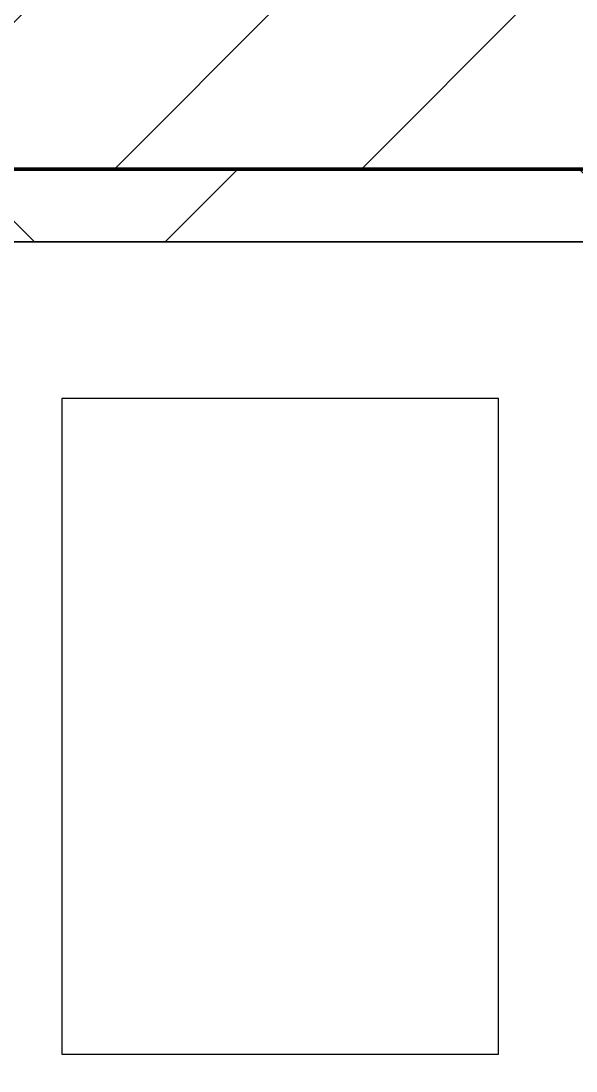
# Model space of a CAD drawing. Header units: millimetres. Extents: x -853228 to -744682, y -17776 to 32484.
# Drawn here: x -781760 to -781379, y 7325 to 8046 of the extents above; entities that cross this region are included whole.
import ezdxf
from ezdxf.xclip import XClip

# ---------------------------------------------------------------- set-up
doc = ezdxf.new("R2010")
doc.units = ezdxf.units.MM
doc.header["$XCLIPFRAME"] = 0
doc.layers.add('000 - WIPEOUT', color=250, linetype='Continuous')
doc.layers.add('A11_ALU.SOLID SHEET', color=2, linetype='Continuous')
for name, color, linetype, lineweight in [('A-GLAZ-CURT', 2, 'Continuous', 9), ('A-WALL', 5, 'Continuous', 35), ('A-WALL-FNSH', 2, 'Continuous', 35), ('A-WALL-PATT', 1, 'Continuous', 9)]:
    doc.layers.add(name, color=color, linetype=linetype, lineweight=lineweight)

# ---------------------------------------------------------------- blocks, each defined once
blk = doc.blocks.new('PPLS-PP19_Custom Tile Pattern - Custom Tile Pattern-V65-4281-01 ENLARGED LOWER PLATFORM LEVEL - REFLECTED CEILING PLAN - SHEET 2')
at = {"layer": 'A-GLAZ-CURT'}
for p, q in [((-300, 0), (300, 0)), ((300, 0), (-300, 0)), ((195.99, 0), (213.31, 0)), ((213.31, 0), (195.99, 0)), ((230.06, 0), (300, 0)), ((-300, -50), (300, -50)), ((300, -50), (-300, -50))]:
    blk.add_line(p, q, dxfattribs=at)
for points, knots in [([(-15.19, 0), (-13.07, 0), (7.48, 0), (42.82, 0), (79.54, 0), (102.59, 0), (111.35, 0)], [-461.142613, -461.142613, -461.142613, -461.142613, -429.606584, -390.253598, -346.313304, -319.001686, -319.001686, -319.001686, -319.001686]), ([(103.09, 0), (101.08, 0), (86.31, 0), (63.34, 0), (35.84, 0), (12, 0), (3.08, 0), (-1.67, 0), (-2.25, 0)], [-375.435014, -375.435014, -375.435014, -375.435014, -369.147452, -330.153101, -307.516438, -285.83788, -246.234814, -234.646884, -234.646884, -234.646884, -234.646884]), ([(136.44, 0), (121.66, 0), (86.93, 0), (51.16, 0), (31.18, 0)], [-106.750556, -106.750556, -106.750556, -106.750556, -59.610984, 0, 0, 0, 0]), ([(111.41, 0), (109.32, 0), (96.29, 0), (76.86, 0), (57.82, 0), (47.78, 0), (44.65, 0), (43.51, 0)], [-410.537058, -410.537058, -410.537058, -410.537058, -401.860199, -357.622665, -341.267687, -334.000314, -329.694185, -329.694185, -329.694185, -329.694185]), ([(43.52, 0), (44.85, 0), (52.58, 0), (71.92, 0), (95.93, 0), (108.7, 0), (112.31, 0)], [-122.912617, -122.912617, -122.912617, -122.912617, -118.513713, -97.899267, -63.759246, -51.921864, -51.921864, -51.921864, -51.921864]), ([(112.53, 0), (110.23, 0), (104.57, 0), (92.38, 0), (85.59, 0), (74.4, 0), (62.26, 0), (52.45, 0), (47.14, 0), (43.55, 0)], [-8042.154204, -8042.154204, -8042.154204, -8042.154204, -7723.759874, -7531.75727, -7135.649961, -6924.452779, -6738.82075, -6548.303034, -6349.365428, -6349.365428, -6349.365428, -6349.365428]), ([(43.6, 0), (43.85, 0), (50.78, 0), (64.79, 0), (95.91, 0), (124.45, 0), (132.42, 0), (134.6, 0)], [-306.59932, -306.59932, -306.59932, -306.59932, -305.899624, -287.17622, -249.500363, -194.761443, -152.241002, -152.241002, -152.241002, -152.241002]), ([(94.4, 0), (94.4, 0), (94.64, 0), (99.11, 0), (105.9, 0), (110.42, 0), (111.57, 0)], [-2348.345796, -2348.345796, -2348.345796, -2348.345796, -2310.419338, -2233.599744, -2052.234781, -1988.411763, -1988.411763, -1988.411763, -1988.411763]), ([(129.02, 0), (129.02, 0), (124.41, 0), (122.35, 0), (114.96, 0), (108.04, 0), (103.09, 0)], [-35.386604, -35.386604, -35.386604, -35.386604, -31.430235, -22.807238, -15.488593, 0, 0, 0, 0]), ([(111.67, 0), (110.86, 0), (109.19, 0), (105.66, 0), (105.23, 0), (105.23, 0)], [-9092.110255, -9092.110255, -9092.110255, -9092.110255, -9012.77275, -8966.157302, -8929.495943, -8929.495943, -8929.495943, -8929.495943]), ([(105.26, 0), (105.52, 0), (109.64, 0), (111.59, 0), (112.42, 0)], [-8920.561005, -8920.561005, -8920.561005, -8920.561005, -8814.835624, -8663.23713, -8663.23713, -8663.23713, -8663.23713]), ([(112.48, 0), (120.97, 0), (129.65, 0), (138.28, 0), (138.53, 0)], [-317.828041, -317.828041, -317.828041, -317.828041, -291.370682, -290.5735, -290.5735, -290.5735, -290.5735]), ([(112.48, 0), (116.35, 0), (121.65, 0), (128.63, 0), (128.95, 0)], [-51.73839, -51.73839, -51.73839, -51.73839, -39.050993, -35.895543, -35.895543, -35.895543, -35.895543]), ([(112.49, 0), (114.78, 0), (122.41, 0), (139.94, 0), (163.31, 0), (185.23, 0), (193.62, 0), (194.69, 0), (194.79, 0)], [-1971.246801, -1971.246801, -1971.246801, -1971.246801, -1843.028543, -1530.39897, -1095.004608, -529.74427, -295.064701, -265.121568, -265.121568, -265.121568, -265.121568]), ([(168.37, 0), (167.68, 0), (162.47, 0), (148.13, 0), (123.59, 0), (112.5, 0)], [-543.375029, -543.375029, -543.375029, -543.375029, -530.793311, -458.593899, -412.058615, -412.058615, -412.058615, -412.058615]), ([(157.9, 0), (156.77, 0), (151.67, 0), (143.29, 0), (134.04, 0), (126.24, 0), (118.6, 0), (115.13, 0), (113.35, 0), (112.61, 0)], [-10292.955006, -10292.955006, -10292.955006, -10292.955006, -10098.273015, -9847.788484, -9677.714971, -9567.007022, -9453.21225, -9220.200448, -9127.163554, -9127.163554, -9127.163554, -9127.163554]), ([(114.39, 0), (114.2, 0), (113.77, 0), (113.25, 0), (112.96, 0)], [-8148.58938, -8148.58938, -8148.58938, -8148.58938, -8105.191388, -8062.814755, -8062.814755, -8062.814755, -8062.814755]), ([(128.58, 0), (128.8, 0), (130.16, 0), (139.26, 0), (152.67, 0), (161.24, 0), (162.19, 0), (162.75, 0)], [-633.326174, -633.326174, -633.326174, -633.326174, -627.736123, -618.981161, -602.094757, -592.980799, -581.414464, -581.414464, -581.414464, -581.414464]), ([(137.1, 0), (136, 0), (133.64, 0), (129.87, 0), (129.11, 0)], [-670.405967, -670.405967, -670.405967, -670.405967, -651.020627, -640.742133, -640.742133, -640.742133, -640.742133]), ([(193.8, 0), (193.33, 0), (190.11, 0), (183.13, 0), (171, 0), (161.95, 0), (161.28, 0), (158.35, 0), (157.85, 0), (157.77, 0)], [-11665.349007, -11665.349007, -11665.349007, -11665.349007, -11565.880756, -11105.624034, -10839.086983, -10768.332124, -10666.779182, -10580.760289, -10550.278881, -10550.278881, -10550.278881, -10550.278881]), ([(300, 0), (286.53, 0), (254.22, 0), (207.11, 0), (177.41, 0), (159.34, 0), (158.33, 0), (158.3, 0)], [-285.253232, -285.253232, -285.253232, -285.253232, -244.693688, -187.987675, -143.776725, -129.632772, -123.352749, -123.352749, -123.352749, -123.352749]), ([(159.07, 0), (159.13, 0), (160.84, 0), (165.21, 0), (174.15, 0), (185.98, 0), (208.82, 0), (219.42, 0), (230.06, 0)], [-115.643202, -115.643202, -115.643202, -115.643202, -114.681583, -87.660824, -65.295536, -41.623857, -24.459831, 0, 0, 0, 0]), ([(162.75, 0), (165.4, 0), (170.91, 0), (172.61, 0), (172.61, 0)], [-111.264224, -111.264224, -111.264224, -111.264224, -56.742688, -19.085662, -19.085662, -19.085662, -19.085662]), ([(247.1, 0), (246.76, 0), (245.04, 0), (238.34, 0), (226.56, 0), (221.1, 0), (200.27, 0), (182.99, 0), (174.27, 0), (169.67, 0), (168.99, 0)], [-9649.085549, -9649.085549, -9649.085549, -9649.085549, -9581.591397, -9406.094246, -9221.510254, -9016.44624, -8717.832359, -8253.978395, -8152.463617, -8069.855175, -8069.855175, -8069.855175, -8069.855175]), ([(215.22, 0), (214.62, 0), (210.55, 0), (203.98, 0), (187.54, 0), (175.3, 0), (169.49, 0)], [-203.825446, -203.825446, -203.825446, -203.825446, -198.527383, -184.406837, -162.427601, -142.916156, -142.916156, -142.916156, -142.916156]), ([(171.51, 0), (176.48, 0), (193.23, 0), (201.73, 0), (208.81, 0), (213.9, 0), (241.96, 0), (266.73, 0), (281.71, 0), (291.71, 0), (296.52, 0), (297.86, 0), (298.09, 0)], [-7971.819559, -7971.819559, -7971.819559, -7971.819559, -7784.112253, -7606.717214, -7289.299508, -7042.621073, -6582.165592, -6068.460911, -5766.029927, -5566.724884, -5280.360606, -5199.253518, -5199.253518, -5199.253518, -5199.253518]), ([(172.07, 0), (177.66, 0), (187.87, 0), (201.08, 0), (207.47, 0), (213.96, 0), (215.11, 0)], [-255.364076, -255.364076, -255.364076, -255.364076, -237.955587, -223.92608, -215.862851, -208.75215, -208.75215, -208.75215, -208.75215]), ([(300, 0), (288.22, 0), (262, 0), (230.43, 0), (219.94, 0), (219.02, 0)], [-12528.858583, -12528.858583, -12528.858583, -12528.858583, -11905.454923, -11162.864862, -10856.732305, -10856.732305, -10856.732305, -10856.732305]), ([(219.9, 0), (220.86, 0), (227.84, 0), (242.06, 0), (246.54, 0), (246.96, 0)], [-10670.940496, -10670.940496, -10670.940496, -10670.940496, -10511.382485, -9925.173265, -9834.877357, -9834.877357, -9834.877357, -9834.877357]), ([(284.76, 0), (284.76, 0), (285.09, 0), (287.47, 0), (293.59, 0), (297.76, 0), (300, 0)], [-4110.630118, -4110.630118, -4110.630118, -4110.630118, -4053.389046, -3959.664717, -3862.421465, -3746.95702, -3746.95702, -3746.95702, -3746.95702]), ([(297.38, 0), (295.84, 0), (291.62, 0), (285.38, 0), (284.87, 0)], [-4803.172655, -4803.172655, -4803.172655, -4803.172655, -4358.271401, -4143.037883, -4143.037883, -4143.037883, -4143.037883])]:
    blk.add_open_spline(points, degree=3, knots=knots, dxfattribs=at)
for points in [[(168.74, 0), (168.74, 0), (169.81, 0), (171.51, 0)], [(195.11, 0), (194.91, 0), (194.44, 0), (193.8, 0)]]:
    blk.add_open_spline(points, degree=3, dxfattribs=at)
blk = doc.blocks.new('PPLS-PP19_Custom Tile Pattern - Custom Tile Pattern-V66-4281-01 ENLARGED LOWER PLATFORM LEVEL - REFLECTED CEILING PLAN - SHEET 2')
at = {"layer": 'A-GLAZ-CURT'}
for p, q in [((-300, 0), (300, 0)), ((300, 0), (-300, 0)), ((-293.07, 0), (-275.75, 0)), ((-275.75, 0), (-293.07, 0)), ((-222.32, 0), (-211.74, 0)), ((-211.74, 0), (-222.32, 0)), ((-211.07, 0), (-205, 0)), ((-205, 0), (-211.07, 0)), ((-300, -50), (300, -50)), ((300, -50), (-300, -50))]:
    blk.add_line(p, q, dxfattribs=at)
at = {"layer": 'A-GLAZ-CURT', "flags": 128}
for points in [[(-300, 0), (-291.56, 0), (-283.3, 0), (-275.2, 0), (-267.26, 0), (-259.45, 0), (-251.77, 0), (-244.2, 0), (-236.74, 0), (-229.36, 0), (-222.06, 0), (-214.83, 0), (-207.71, 0), (-200.76, 0), (-194.02, 0), (-187.54, 0), (-181.38, 0), (-175.58, 0), (-170.25, 0), (-165.64, 0), (-162.01, 0), (-159.53, 0), (-157.46, 0), (-154.52, 0), (-149.42, 0), (-142.89, 0)], [(-125.17, 0), (-128.55, 0), (-134.16, 0), (-140.03, 0), (-145.5, 0), (-150.63, 0), (-155.53, 0), (-160.27, 0), (-164.95, 0), (-169.65, 0), (-174.47, 0), (-179.49, 0), (-184.81, 0), (-190.44, 0), (-196.37, 0), (-202.58, 0), (-209.04, 0), (-215.73, 0), (-222.63, 0), (-229.72, 0), (-236.97, 0), (-244.39, 0), (-251.96, 0), (-259.67, 0), (-267.51, 0), (-275.48, 0), (-283.55, 0), (-291.73, 0), (-300, 0)], [(-141.84, 0), (-132.81, 0), (-126.08, 0)]]:
    blk.add_lwpolyline(points, dxfattribs=at)
at = {"layer": 'A-GLAZ-CURT'}
for points, knots in [([(-300, 0), (-284.65, 0), (-236.57, 0), (-185.68, 0), (-153.56, 0), (-143.85, 0)], [-5323.127839, -5323.127839, -5323.127839, -5323.127839, -4502.809032, -2700.551212, -1774.375946, -1774.375946, -1774.375946, -1774.375946]), ([(-211.88, 0), (-212.65, 0), (-234.32, 0), (-262.56, 0), (-294.48, 0), (-300, 0)], [-15183.337975, -15183.337975, -15183.337975, -15183.337975, -15131.813646, -13729.592194, -13439.944408, -13439.944408, -13439.944408, -13439.944408]), ([(-142.92, 0), (-143.67, 0), (-147.67, 0), (-147.69, 0), (-158.72, 0), (-174.02, 0), (-185.59, 0), (-209.77, 0), (-232.01, 0), (-255.22, 0), (-262.59, 0), (-264.9, 0), (-265.4, 0)], [-3009.802293, -3009.802293, -3009.802293, -3009.802293, -2919.378265, -2477.344047, -2237.412286, -2029.680487, -1755.085331, -1400.429864, -858.079193, -543.655514, -208.940337, 0, 0, 0, 0]), ([(-258.6, 0), (-257.91, 0), (-254.26, 0), (-241.25, 0), (-225.99, 0), (-215.71, 0), (-212.03, 0), (-211.75, 0)], [-5722.54675, -5722.54675, -5722.54675, -5722.54675, -5657.471696, -5413.335975, -5017.494783, -4832.723979, -4817.681231, -4817.681231, -4817.681231, -4817.681231]), ([(-143.33, 0), (-144.69, 0), (-149.86, 0), (-162.01, 0), (-177.91, 0), (-199.46, 0), (-216.65, 0), (-231.26, 0), (-233.46, 0), (-234, 0)], [-2390.191866, -2390.191866, -2390.191866, -2390.191866, -2308.929706, -2113.765672, -1763.376603, -1422.553702, -978.033455, -846.069444, -682.911962, -682.911962, -682.911962, -682.911962]), ([(-233.49, 0), (-233.44, 0), (-232.38, 0), (-230.74, 0), (-225.3, 0), (-223.63, 0)], [-455.274641, -455.274641, -455.274641, -455.274641, -440.605512, -119.536984, 0, 0, 0, 0]), ([(-223.63, 0), (-219.39, 0), (-206.17, 0), (-188.58, 0), (-169.02, 0), (-152.12, 0), (-136.84, 0), (-127.33, 0), (-124.19, 0), (-123.43, 0), (-123.28, 0)], [-5463.295695, -5463.295695, -5463.295695, -5463.295695, -5161.076232, -4739.070012, -4465.409639, -4149.119819, -3839.893365, -3647.167523, -3488.92562, -3439.852845, -3439.852845, -3439.852845, -3439.852845]), ([(-210.81, 0), (-208.3, 0), (-199.64, 0), (-185.8, 0), (-171.77, 0), (-158.7, 0), (-157.22, 0)], [-4800.794254, -4800.794254, -4800.794254, -4800.794254, -4666.091899, -4349.945572, -4000.813434, -3840.635403, -3840.635403, -3840.635403, -3840.635403]), ([(-152.35, 0), (-151.03, 0), (-148.32, 0), (-145.08, 0), (-142.89, 0)], [-3494.978217, -3494.978217, -3494.978217, -3494.978217, -3371.022232, -3277.181434, -3277.181434, -3277.181434, -3277.181434]), ([(-118.78, 0), (-121.86, 0), (-126.28, 0), (-136.96, 0), (-147.46, 0), (-150.03, 0), (-150.57, 0)], [-5938.474035, -5938.474035, -5938.474035, -5938.474035, -5700.061948, -5508.838257, -5298.784692, -5196.16478, -5196.16478, -5196.16478, -5196.16478]), ([(-150.34, 0), (-150.07, 0), (-147.75, 0), (-142.6, 0), (-127.26, 0), (-107.3, 0), (-90.42, 0), (-75.26, 0), (-68.41, 0), (-65.12, 0), (-63.63, 0)], [-4948.728362, -4948.728362, -4948.728362, -4948.728362, -4883.323924, -4440.880425, -4054.690705, -3793.097032, -3402.597032, -3144.956779, -3050.982048, -2969.237017, -2969.237017, -2969.237017, -2969.237017]), ([(-148.23, 0), (-146.94, 0), (-144.78, 0), (-143.08, 0), (-142.69, 0)], [-6162.058746, -6162.058746, -6162.058746, -6162.058746, -6017.569127, -5970.560823, -5970.560823, -5970.560823, -5970.560823]), ([(-146.69, 0), (-146.59, 0), (-146, 0), (-144.85, 0), (-143.74, 0)], [-420.34245, -420.34245, -420.34245, -420.34245, -406.956646, -350.285375, -350.285375, -350.285375, -350.285375]), ([(-142.85, 0), (-141.91, 0), (-134.4, 0), (-128.29, 0), (-125.15, 0)], [-335.560109, -335.560109, -335.560109, -335.560109, -290.263673, 0, 0, 0, 0]), ([(-86.16, 0), (-91.37, 0), (-104.13, 0), (-122.65, 0), (-136.29, 0), (-141.37, 0), (-142.83, 0)], [-1681.3698, -1681.3698, -1681.3698, -1681.3698, -1374.161226, -945.742622, -741.901385, -637.405247, -637.405247, -637.405247, -637.405247]), ([(-26.75, 0), (-27.82, 0), (-36.18, 0), (-53.55, 0), (-78.2, 0), (-110.94, 0), (-128.48, 0), (-141.85, 0), (-142.8, 0)], [-8718.362214, -8718.362214, -8718.362214, -8718.362214, -8532.293389, -8073.216054, -7508.296369, -7004.680444, -6449.282163, -6405.273048, -6405.273048, -6405.273048, -6405.273048]), ([(-142.77, 0), (-135.11, 0), (-123.14, 0), (-110.8, 0), (-99.5, 0), (-91.46, 0)], [-1740.02287, -1740.02287, -1740.02287, -1740.02287, -1002.059161, -460.363443, 0, 0, 0, 0]), ([(-133.82, 0), (-135.51, 0), (-137.29, 0), (-142.44, 0), (-142.69, 0)], [-2731.647847, -2731.647847, -2731.647847, -2731.647847, -2418.507304, -2403.181267, -2403.181267, -2403.181267, -2403.181267]), ([(-74.46, 0), (-76.83, 0), (-92.38, 0), (-116.33, 0), (-139.68, 0), (-142.16, 0)], [-19348.111496, -19348.111496, -19348.111496, -19348.111496, -18935.241197, -17136.203329, -16926.731542, -16926.731542, -16926.731542, -16926.731542]), ([(-141.7, 0), (-138.98, 0), (-136.9, 0), (-133.93, 0), (-128.78, 0), (-126.5, 0)], [-5928.486305, -5928.486305, -5928.486305, -5928.486305, -5560.701257, -5364.112219, -5231.017328, -5231.017328, -5231.017328, -5231.017328]), ([(-127.41, 0), (-131.63, 0), (-133.16, 0), (-134.09, 0), (-134.15, 0)], [-8540.990293, -8540.990293, -8540.990293, -8540.990293, -8266.114998, -8246.473386, -8246.473386, -8246.473386, -8246.473386]), ([(-134.15, 0), (-133.32, 0), (-130.31, 0), (-117.33, 0), (-92.04, 0), (-74.02, 0), (-62.74, 0), (-60.36, 0), (-59.97, 0)], [-7657.439573, -7657.439573, -7657.439573, -7657.439573, -7293.749979, -6839.55839, -6236.997189, -5713.340575, -5140.470607, -5006.787413, -5006.787413, -5006.787413, -5006.787413]), ([(-120.13, 0), (-120.14, 0), (-120.24, 0), (-121.3, 0), (-129.25, 0), (-133.82, 0)], [-2933.992132, -2933.992132, -2933.992132, -2933.992132, -2920.575025, -2840.280255, -2731.647847, -2731.647847, -2731.647847, -2731.647847]), ([(-113.43, 0), (-113.44, 0), (-113.96, 0), (-119.73, 0), (-125.43, 0), (-127.03, 0), (-127.41, 0)], [-328.499627, -328.499627, -328.499627, -328.499627, -282.672656, -98.539552, -24.539552, 0, 0, 0, 0]), ([(-126.5, 0), (-122.44, 0), (-108.71, 0), (-86.68, 0), (-63.44, 0), (-54.4, 0), (-48.53, 0), (-30.79, 0), (-18.03, 0), (8.61, 0), (15.02, 0), (22.91, 0), (31, 0), (39.04, 0), (51.19, 0), (58.74, 0), (61.34, 0), (61.45, 0)], [-5231.017328, -5231.017328, -5231.017328, -5231.017328, -4994.692869, -4542.524482, -4008.285538, -3689.699207, -3546.54457, -3315.260113, -2864.387349, -2439.246196, -2084.094819, -1956.422387, -1818.904206, -1645.594513, -1443.202566, -1228.752106, -1120.932285, -1120.932285, -1120.932285, -1120.932285]), ([(-125.15, 0), (-124.93, 0), (-121.96, 0), (-113.01, 0), (-98.9, 0), (-85.29, 0), (-71.67, 0), (-65.93, 0), (-65.07, 0)], [-3362.7396, -3362.7396, -3362.7396, -3362.7396, -3342.215224, -3074.362186, -2902.289527, -2605.247022, -2322.099534, -2241.8264, -2241.8264, -2241.8264, -2241.8264]), ([(-122.08, 0), (-122.01, 0), (-121.69, 0), (-121.2, 0), (-120.88, 0)], [-3136.336417, -3136.336417, -3136.336417, -3136.336417, -3110.304437, -3035.164275, -3035.164275, -3035.164275, -3035.164275])]:
    blk.add_open_spline(points, degree=3, knots=knots, dxfattribs=at)
for points in [[(-142.8, 0), (-163.19, 0), (-186.16, 0), (-211.75, 0)], [(-143.56, 0), (-146.02, 0), (-148.17, 0), (-149.07, 0)], [(-143.11, 0), (-145.04, 0), (-146.48, 0), (-146.95, 0)], [(-141.95, 0), (-141, 0), (-139.9, 0), (-138.62, 0)], [(-137.88, 0), (-139.21, 0), (-140.54, 0), (-141.74, 0)]]:
    blk.add_open_spline(points, degree=3, dxfattribs=at)
blk = doc.blocks.new('*U516')
at = {"layer": 'A-GLAZ-CURT', "rotation": 180}
for name, p in [('PPLS-PP19_Custom Tile Pattern - Custom Tile Pattern-V66-4281-01 ENLARGED LOWER PLATFORM LEVEL - REFLECTED CEILING PLAN - SHEET 2', (19800, 4315)), ('PPLS-PP19_Custom Tile Pattern - Custom Tile Pattern-V65-4281-01 ENLARGED LOWER PLATFORM LEVEL - REFLECTED CEILING PLAN - SHEET 2', (20400, 4315))]:
    blk.add_blockref(name, p, dxfattribs=at)
blk = doc.blocks.new('*U903')
at = {"color": 3}
blk.add_wipeout([(-225, 2350), (225, 2350), (225, 2050), (-225, 2050)], dxfattribs=at).dxf.layer = '000 - WIPEOUT'
at = {"layer": 'A11_ALU.SOLID SHEET', "color": 0, "linetype": 'ByBlock'}
blk.add_lwpolyline([(-225, 2050), (225, 2050), (225, 2350), (-225, 2350)], close=True, dxfattribs=at)
blk = doc.blocks.new('*U986')
blk.add_lwpolyline([(-38349, 4315), (-38349, 2757.5), (-41450, 2757.5), (-41450, 4315), (-49246.8, 4315), (-49246.8, 550), (-30509.06, 550), (-30509.06, 4315), (-38349, 4315)])
at = {"layer": 'A11_ALU.SOLID SHEET', "linetype": 'ByBlock', "rotation": 90}
blk.add_blockref('*U903', (-34700, 3982.5), dxfattribs=at)

msp = doc.modelspace()

# ---------------------------------------------------------------- hatches: boundary and pattern name
at = {"layer": 'A-WALL-PATT', "lineweight": 9}
h = msp.add_hatch(dxfattribs=at)
h.set_pattern_fill('FP_2', color=256, style=0, pattern_type=2)
h.set_pattern_definition([(45, (0, 0), (-84.852814, 84.852814), [])])
h.paths.add_polyline_path([(-778775.03, 7944.02), (-778775.03, 8144.02), (-783082.37, 8144.02), (-783082.37, 7944.02), (-780382.37, 7944.02), (-780382.37, 7994.02), (-779182.37, 7994.02), (-779182.37, 7944.02), (-779050.8, 7944.02)])

# ---------------------------------------------------------------- linework, layer by layer
at = {"layer": 'A-WALL', "color": 7, "lineweight": 70}
for p, q in [((-780382.37, 7944.02), (-783032.37, 7944.02)), ((-783032.37, 7944.02), (-780382.37, 7944.02))]:
    msp.add_line(p, q, dxfattribs=at)

# ---------------------------------------------------------------- block references
ref = msp.add_blockref('*U986', (-744682.37, 3579.02))
XClip(ref).set_block_clipping_path([(-104690.1238047113, -9620.0077451946), (-34092.6543255158, 14393.0014498748)])

# ---------------------------------------------------------------- next in the draw order: hatches: boundary and pattern name
at = {"layer": 'A-WALL-PATT', "lineweight": 9}
h = msp.add_hatch(dxfattribs=at)
h.set_pattern_fill('FP_3', color=256, style=0, pattern_type=2)
h.set_pattern_definition([(45, (0, 0), (-212.13203, 212.13203), []), (135, (0, 0), (-212.13203, -212.13203), [])])
h.paths.add_polyline_path([(-779257.63, 7894.02), (-778775.03, 7894.02), (-778775.03, 7944.02), (-779182.37, 7944.02), (-779182.37, 7904.02), (-780238.41, 7904.02), (-780216.03, 7894.02), (-779326.57, 7894.02)])
h.paths.add_polyline_path([(-780636.49, 7894.02), (-780326.34, 7894.02), (-780348.72, 7904.02), (-780382.37, 7904.95), (-780382.37, 7944.02), (-783032.37, 7944.02), (-783032.37, 7894.02), (-780705.43, 7894.02)])

# ---------------------------------------------------------------- next in the draw order: linework, layer by layer
msp.add_spline([(-835882.37, 3579.02), (-801682.37, 12088.47), (-758836, 27096.51), (-744682.37, 3579.02)], degree=3)
at = {"layer": 'A-WALL-FNSH', "color": 250}
msp.add_line((-780382.37, 7894.02), (-783032.37, 7894.02), dxfattribs=at)

# ---------------------------------------------------------------- next in the draw order: block references
msp.add_blockref('*U516', (-801682.37, 3579.02))

doc.saveas('drawing.dxf')
